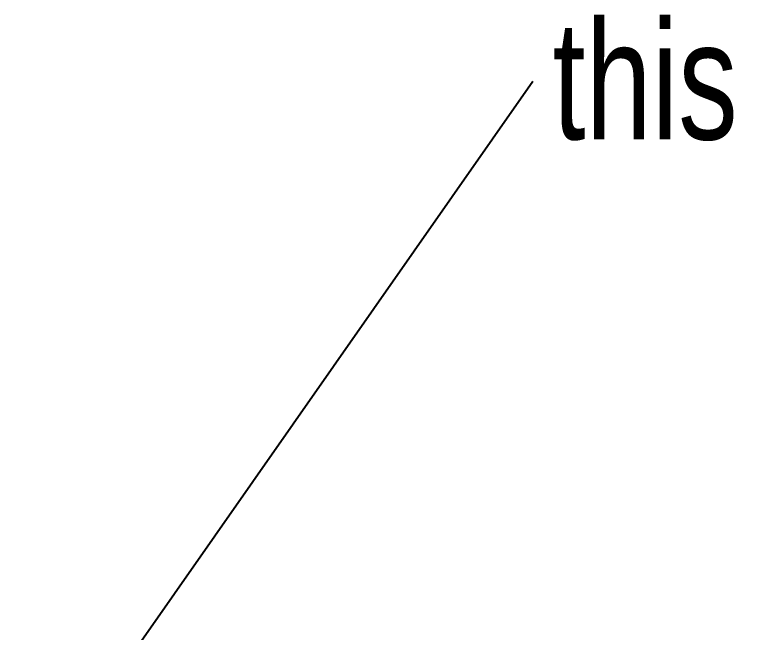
# Model space of a CAD drawing. Header units: millimetres. Extents: x 43 to 185, y 122 to 254.
# Drawn here: x 54.91 to 76.47, y 181.54 to 199.79 of the extents above; entities that cross this region are included whole.
import ezdxf

# ---------------------------------------------------------------- set-up
doc = ezdxf.new("R2010")
doc.units = ezdxf.units.MM
doc.styles.add('SLDTEXTSTYLE0', font='TXT', dxfattribs={"width": 0.75})
doc.dimstyles.new('SLDDIMSTYLE0', dxfattribs={"dimtxt": 0.18, "dimasz": 0.762, "dimexe": 0, "dimexo": 0.0625, "dimgap": 0, "dimtad": 0, "dimtih": 1, "dimtoh": 1, "dimdec": 0, "dimrnd": 1e-09, "dimzin": 0, "dimdsep": 46, "dimtxsty": 'Standard', "dimblk1": 'DOT', "dimblk2": 'DOT', "dimsah": 1, "dimcen": 0.09, "dimadec": 0, "dimazin": 0, "dimtfac": 0.762, "dimtdec": 0, "dimtofl": 0, "dimtmove": 0, "dimatfit": 3, "dimldrblk": 'DOT', "dimfxl": 1, "dimfrac": 2, "dimtolj": 1, "dimtzin": 0, "dimarcsym": 0})

# ---------------------------------------------------------------- blocks, each defined once
blk = doc.blocks.new('SW_NOTE_0_1')
at = {"color": 0, "linetype": 'Continuous', "lineweight": 0, "insert": (0.585, 1.782), "char_height": 3.5, "attachment_point": 1, "style": 'SLDTEXTSTYLE0'}
blk.add_mtext('this face touches enclosure', dxfattribs=at)
blk = doc.blocks.new('_Dot')
at = {"color": 0, "linetype": 'ByBlock', "lineweight": -2}
blk.add_line((-0.5, 0), (-1, 0), dxfattribs=at)
at = {"color": 0, "linetype": 'ByBlock', "const_width": 0.5}
blk.add_lwpolyline([(-0.25, 0, 1), (0.25, 0, 1)], format="xyb", close=True, dxfattribs=at)

msp = doc.modelspace()

# ---------------------------------------------------------------- block references
at = {"color": 7, "linetype": 'Continuous', "lineweight": 0}
msp.add_blockref('SW_NOTE_0_1', (70.2, 197.818), dxfattribs=at)

# ---------------------------------------------------------------- leaders
msp.add_leader([(55.295, 176.499), (70.2, 197.818)], dimstyle='SLDDIMSTYLE0', dxfattribs=at)

doc.saveas('drawing.dxf')
